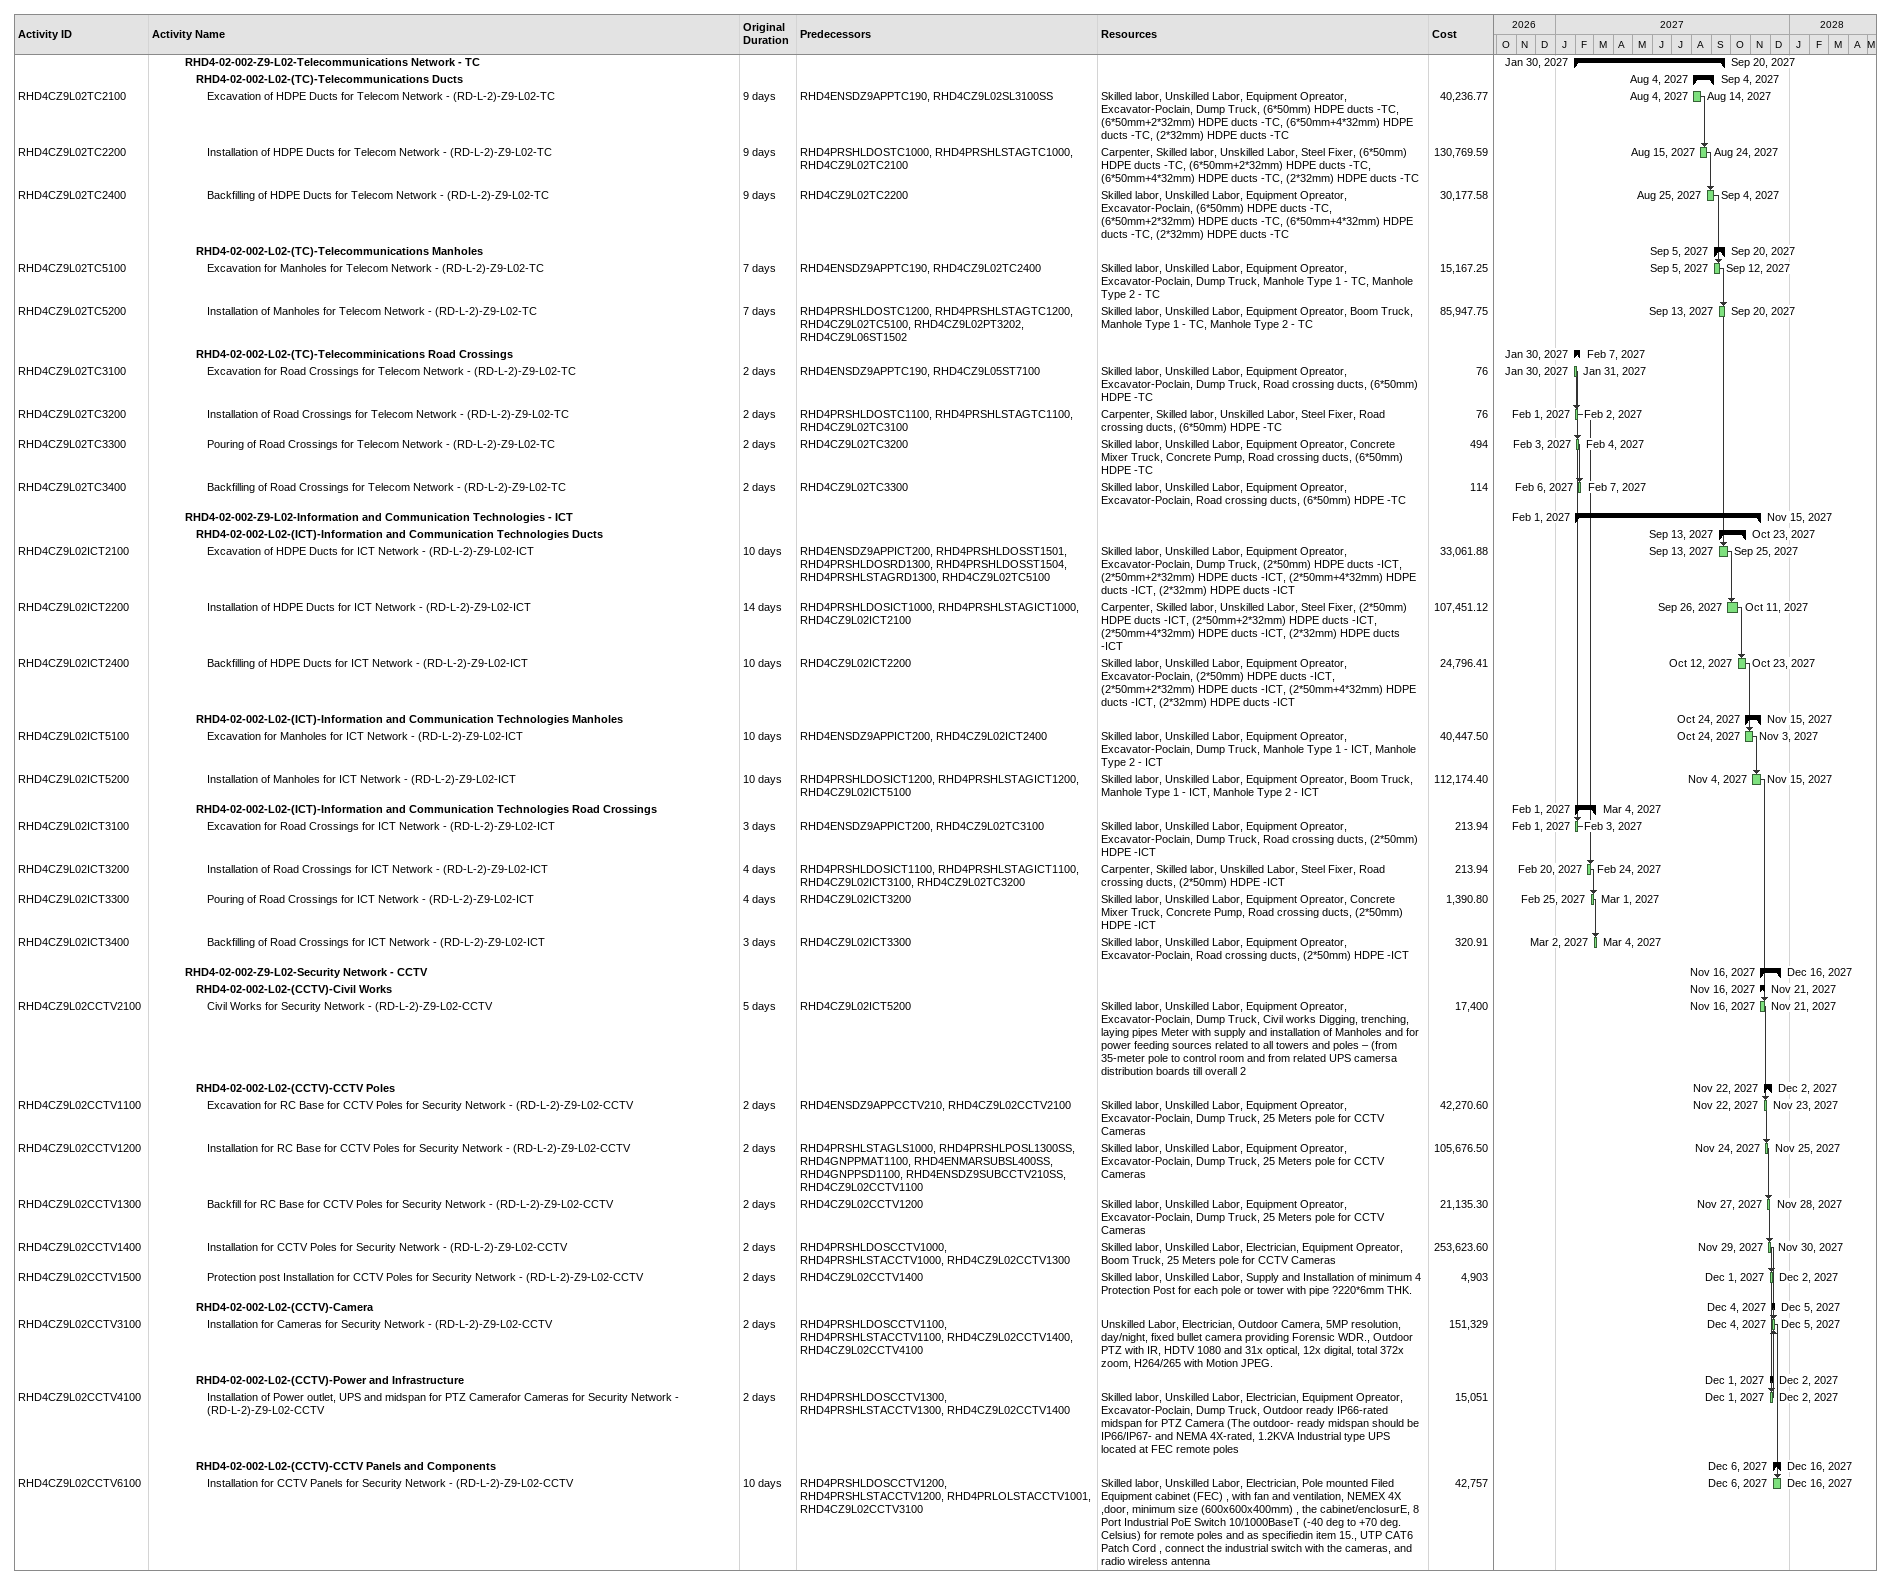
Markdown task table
| ID | Level | Task | Original duration | Start | Finish | Predecessors | Resources | Cost |
|---|---|---|---|---|---|---|---|---|
|  | 4 | **RHD4-02-002-Z9-L02-Telecommunications Network - TC** |  | 2027-01-30 | 2027-09-20 |  |  |  |
|  | 5 | **RHD4-02-002-L02-(TC)-Telecommunications Ducts** |  | 2027-08-04 | 2027-09-04 |  |  |  |
| RHD4CZ9L02TC2100 | 6 | Excavation of HDPE Ducts for Telecom Network - (RD-L-2)-Z9-L02-TC | 9d | 2027-08-04 | 2027-08-14 | RHD4ENSDZ9APPTC190, RHD4CZ9L02SL3100SS | Skilled labor, Unskilled Labor, Equipment Opreator, Excavator-Poclain, Dump Truck, (6*50mm) HDPE ducts -TC, (6*50mm+2*32mm) HDPE ducts -TC, (6*50mm+4*32mm) HDPE ducts -TC, (2*32mm) HDPE ducts -TC | 40236.77 |
| RHD4CZ9L02TC2200 | 6 | Installation of HDPE Ducts for Telecom Network - (RD-L-2)-Z9-L02-TC | 9d | 2027-08-15 | 2027-08-24 | RHD4PRSHLDOSTC1000, RHD4PRSHLSTAGTC1000, RHD4CZ9L02TC2100 | Carpenter, Skilled labor, Unskilled Labor, Steel Fixer, (6*50mm) HDPE ducts -TC, (6*50mm+2*32mm) HDPE ducts -TC, (6*50mm+4*32mm) HDPE ducts -TC, (2*32mm) HDPE ducts -TC | 130769.59 |
| RHD4CZ9L02TC2400 | 6 | Backfilling of HDPE Ducts for Telecom Network - (RD-L-2)-Z9-L02-TC | 9d | 2027-08-25 | 2027-09-04 | RHD4CZ9L02TC2200 | Skilled labor, Unskilled Labor, Equipment Opreator, Excavator-Poclain, (6*50mm) HDPE ducts -TC, (6*50mm+2*32mm) HDPE ducts -TC, (6*50mm+4*32mm) HDPE ducts -TC, (2*32mm) HDPE ducts -TC | 30177.58 |
|  | 5 | **RHD4-02-002-L02-(TC)-Telecommunications Manholes** |  | 2027-09-05 | 2027-09-20 |  |  |  |
| RHD4CZ9L02TC5100 | 6 | Excavation for Manholes for Telecom Network - (RD-L-2)-Z9-L02-TC | 7d | 2027-09-05 | 2027-09-12 | RHD4ENSDZ9APPTC190, RHD4CZ9L02TC2400 | Skilled labor, Unskilled Labor, Equipment Opreator, Excavator-Poclain, Dump Truck, Manhole Type 1 - TC, Manhole Type 2 - TC | 15167.25 |
| RHD4CZ9L02TC5200 | 6 | Installation of Manholes for Telecom Network - (RD-L-2)-Z9-L02-TC | 7d | 2027-09-13 | 2027-09-20 | RHD4PRSHLDOSTC1200, RHD4PRSHLSTAGTC1200, RHD4CZ9L02TC5100, RHD4CZ9L02PT3202, RHD4CZ9L06ST1502 | Skilled labor, Unskilled Labor, Equipment Opreator, Boom Truck, Manhole Type 1 - TC, Manhole Type 2 - TC | 85947.75 |
|  | 5 | **RHD4-02-002-L02-(TC)-Telecomminications Road Crossings** |  | 2027-01-30 | 2027-02-07 |  |  |  |
| RHD4CZ9L02TC3100 | 6 | Excavation for Road Crossings for Telecom Network - (RD-L-2)-Z9-L02-TC | 2d | 2027-01-30 | 2027-01-31 | RHD4ENSDZ9APPTC190, RHD4CZ9L05ST7100 | Skilled labor, Unskilled Labor, Equipment Opreator, Excavator-Poclain, Dump Truck, Road crossing ducts, (6*50mm) HDPE -TC | 76 |
| RHD4CZ9L02TC3200 | 6 | Installation of Road Crossings for Telecom Network - (RD-L-2)-Z9-L02-TC | 2d | 2027-02-01 | 2027-02-02 | RHD4PRSHLDOSTC1100, RHD4PRSHLSTAGTC1100, RHD4CZ9L02TC3100 | Carpenter, Skilled labor, Unskilled Labor, Steel Fixer, Road crossing ducts, (6*50mm) HDPE -TC | 76 |
| RHD4CZ9L02TC3300 | 6 | Pouring of Road Crossings for Telecom Network - (RD-L-2)-Z9-L02-TC | 2d | 2027-02-03 | 2027-02-04 | RHD4CZ9L02TC3200 | Skilled labor, Unskilled Labor, Equipment Opreator, Concrete Mixer Truck, Concrete Pump, Road crossing ducts, (6*50mm) HDPE -TC | 494 |
| RHD4CZ9L02TC3400 | 6 | Backfilling of Road Crossings for Telecom Network - (RD-L-2)-Z9-L02-TC | 2d | 2027-02-06 | 2027-02-07 | RHD4CZ9L02TC3300 | Skilled labor, Unskilled Labor, Equipment Opreator, Excavator-Poclain, Road crossing ducts, (6*50mm) HDPE -TC | 114 |
|  | 4 | **RHD4-02-002-Z9-L02-Information and Communication Technologies - ICT** |  | 2027-02-01 | 2027-11-15 |  |  |  |
|  | 5 | **RHD4-02-002-L02-(ICT)-Information and Communication Technologies Ducts** |  | 2027-09-13 | 2027-10-23 |  |  |  |
| RHD4CZ9L02ICT2100 | 6 | Excavation of HDPE Ducts for ICT Network - (RD-L-2)-Z9-L02-ICT | 10d | 2027-09-13 | 2027-09-25 | RHD4ENSDZ9APPICT200, RHD4PRSHLDOSST1501, RHD4PRSHLDOSRD1300, RHD4PRSHLDOSST1504, RHD4PRSHLSTAGRD1300, RHD4CZ9L02TC5100 | Skilled labor, Unskilled Labor, Equipment Opreator, Excavator-Poclain, Dump Truck, (2*50mm) HDPE ducts -ICT, (2*50mm+2*32mm) HDPE ducts -ICT, (2*50mm+4*32mm) HDPE ducts -ICT, (2*32mm) HDPE ducts -ICT | 33061.88 |
| RHD4CZ9L02ICT2200 | 6 | Installation of HDPE Ducts for ICT Network - (RD-L-2)-Z9-L02-ICT | 14d | 2027-09-26 | 2027-10-11 | RHD4PRSHLDOSICT1000, RHD4PRSHLSTAGICT1000, RHD4CZ9L02ICT2100 | Carpenter, Skilled labor, Unskilled Labor, Steel Fixer, (2*50mm) HDPE ducts -ICT, (2*50mm+2*32mm) HDPE ducts -ICT, (2*50mm+4*32mm) HDPE ducts -ICT, (2*32mm) HDPE ducts -ICT | 107451.12 |
| RHD4CZ9L02ICT2400 | 6 | Backfilling of HDPE Ducts for ICT Network - (RD-L-2)-Z9-L02-ICT | 10d | 2027-10-12 | 2027-10-23 | RHD4CZ9L02ICT2200 | Skilled labor, Unskilled Labor, Equipment Opreator, Excavator-Poclain, (2*50mm) HDPE ducts -ICT, (2*50mm+2*32mm) HDPE ducts -ICT, (2*50mm+4*32mm) HDPE ducts -ICT, (2*32mm) HDPE ducts -ICT | 24796.41 |
|  | 5 | **RHD4-02-002-L02-(ICT)-Information and Communication Technologies Manholes** |  | 2027-10-24 | 2027-11-15 |  |  |  |
| RHD4CZ9L02ICT5100 | 6 | Excavation for Manholes for ICT Network - (RD-L-2)-Z9-L02-ICT | 10d | 2027-10-24 | 2027-11-03 | RHD4ENSDZ9APPICT200, RHD4CZ9L02ICT2400 | Skilled labor, Unskilled Labor, Equipment Opreator, Excavator-Poclain, Dump Truck, Manhole Type 1 - ICT, Manhole Type 2 - ICT | 40447.50 |
| RHD4CZ9L02ICT5200 | 6 | Installation of Manholes for ICT Network - (RD-L-2)-Z9-L02-ICT | 10d | 2027-11-04 | 2027-11-15 | RHD4PRSHLDOSICT1200, RHD4PRSHLSTAGICT1200, RHD4CZ9L02ICT5100 | Skilled labor, Unskilled Labor, Equipment Opreator, Boom Truck, Manhole Type 1 - ICT, Manhole Type 2 - ICT | 112174.40 |
|  | 5 | **RHD4-02-002-L02-(ICT)-Information and Communication Technologies Road Crossings** |  | 2027-02-01 | 2027-03-04 |  |  |  |
| RHD4CZ9L02ICT3100 | 6 | Excavation for Road Crossings for ICT Network - (RD-L-2)-Z9-L02-ICT | 3d | 2027-02-01 | 2027-02-03 | RHD4ENSDZ9APPICT200, RHD4CZ9L02TC3100 | Skilled labor, Unskilled Labor, Equipment Opreator, Excavator-Poclain, Dump Truck, Road crossing ducts, (2*50mm) HDPE -ICT | 213.94 |
| RHD4CZ9L02ICT3200 | 6 | Installation of Road Crossings for ICT Network - (RD-L-2)-Z9-L02-ICT | 4d | 2027-02-20 | 2027-02-24 | RHD4PRSHLDOSICT1100, RHD4PRSHLSTAGICT1100, RHD4CZ9L02ICT3100, RHD4CZ9L02TC3200 | Carpenter, Skilled labor, Unskilled Labor, Steel Fixer, Road crossing ducts, (2*50mm) HDPE -ICT | 213.94 |
| RHD4CZ9L02ICT3300 | 6 | Pouring of Road Crossings for ICT Network - (RD-L-2)-Z9-L02-ICT | 4d | 2027-02-25 | 2027-03-01 | RHD4CZ9L02ICT3200 | Skilled labor, Unskilled Labor, Equipment Opreator, Concrete Mixer Truck, Concrete Pump, Road crossing ducts, (2*50mm) HDPE -ICT | 1390.80 |
| RHD4CZ9L02ICT3400 | 6 | Backfilling of Road Crossings for ICT Network - (RD-L-2)-Z9-L02-ICT | 3d | 2027-03-02 | 2027-03-04 | RHD4CZ9L02ICT3300 | Skilled labor, Unskilled Labor, Equipment Opreator, Excavator-Poclain, Road crossing ducts, (2*50mm) HDPE -ICT | 320.91 |
|  | 4 | **RHD4-02-002-Z9-L02-Security Network - CCTV** |  | 2027-11-16 | 2027-12-16 |  |  |  |
|  | 5 | **RHD4-02-002-L02-(CCTV)-Civil Works** |  | 2027-11-16 | 2027-11-21 |  |  |  |
| RHD4CZ9L02CCTV2100 | 6 | Civil Works for Security Network - (RD-L-2)-Z9-L02-CCTV | 5d | 2027-11-16 | 2027-11-21 | RHD4CZ9L02ICT5200 | Skilled labor, Unskilled Labor, Equipment Opreator, Excavator-Poclain, Dump Truck, Civil works Digging, trenching, laying pipes Meter with supply and installation of Manholes and for power feeding sources related to all towers and poles – (from 35-meter pole to control room and from related UPS camersa distribution boards till overall 2 | 17400 |
|  | 5 | **RHD4-02-002-L02-(CCTV)-CCTV Poles** |  | 2027-11-22 | 2027-12-02 |  |  |  |
| RHD4CZ9L02CCTV1100 | 6 | Excavation for RC Base for CCTV Poles for Security Network - (RD-L-2)-Z9-L02-CCTV | 2d | 2027-11-22 | 2027-11-23 | RHD4ENSDZ9APPCCTV210, RHD4CZ9L02CCTV2100 | Skilled labor, Unskilled Labor, Equipment Opreator, Excavator-Poclain, Dump Truck, 25 Meters pole for CCTV Cameras | 42270.60 |
| RHD4CZ9L02CCTV1200 | 6 | Installation for RC Base for CCTV Poles for Security Network - (RD-L-2)-Z9-L02-CCTV | 2d | 2027-11-24 | 2027-11-25 | RHD4PRSHLSTAGLS1000, RHD4PRSHLPOSL1300SS, RHD4GNPPMAT1100, RHD4ENMARSUBSL400SS, RHD4GNPPSD1100, RHD4ENSDZ9SUBCCTV210SS, RHD4CZ9L02CCTV1100 | Skilled labor, Unskilled Labor, Equipment Opreator, Excavator-Poclain, Dump Truck, 25 Meters pole for CCTV Cameras | 105676.50 |
| RHD4CZ9L02CCTV1300 | 6 | Backfill for RC Base for CCTV Poles for Security Network - (RD-L-2)-Z9-L02-CCTV | 2d | 2027-11-27 | 2027-11-28 | RHD4CZ9L02CCTV1200 | Skilled labor, Unskilled Labor, Equipment Opreator, Excavator-Poclain, Dump Truck, 25 Meters pole for CCTV Cameras | 21135.30 |
| RHD4CZ9L02CCTV1400 | 6 | Installation for CCTV Poles for Security Network - (RD-L-2)-Z9-L02-CCTV | 2d | 2027-11-29 | 2027-11-30 | RHD4PRSHLDOSCCTV1000, RHD4PRSHLSTACCTV1000, RHD4CZ9L02CCTV1300 | Skilled labor, Unskilled Labor, Electrician, Equipment Opreator, Boom Truck, 25 Meters pole for CCTV Cameras | 253623.60 |
| RHD4CZ9L02CCTV1500 | 6 | Protection post Installation for CCTV Poles for Security Network - (RD-L-2)-Z9-L02-CCTV | 2d | 2027-12-01 | 2027-12-02 | RHD4CZ9L02CCTV1400 | Skilled labor, Unskilled Labor, Supply and Installation of minimum 4 Protection Post for each pole or tower with pipe ?220*6mm THK. | 4903 |
|  | 5 | **RHD4-02-002-L02-(CCTV)-Camera** |  | 2027-12-04 | 2027-12-05 |  |  |  |
| RHD4CZ9L02CCTV3100 | 6 | Installation for Cameras for Security Network - (RD-L-2)-Z9-L02-CCTV | 2d | 2027-12-04 | 2027-12-05 | RHD4PRSHLDOSCCTV1100, RHD4PRSHLSTACCTV1100, RHD4CZ9L02CCTV1400, RHD4CZ9L02CCTV4100 | Unskilled Labor, Electrician, Outdoor Camera, 5MP resolution, day/night, fixed bullet camera providing Forensic WDR., Outdoor PTZ with IR, HDTV 1080 and 31x optical, 12x digital, total 372x zoom, H264/265 with Motion JPEG. | 151329 |
|  | 5 | **RHD4-02-002-L02-(CCTV)-Power and Infrastructure** |  | 2027-12-01 | 2027-12-02 |  |  |  |
| RHD4CZ9L02CCTV4100 | 6 | Installation of Power outlet, UPS and midspan for PTZ Camerafor Cameras for Security Network - (RD-L-2)-Z9-L02-CCTV | 2d | 2027-12-01 | 2027-12-02 | RHD4PRSHLDOSCCTV1300, RHD4PRSHLSTACCTV1300, RHD4CZ9L02CCTV1400 | Skilled labor, Unskilled Labor, Electrician, Equipment Opreator, Excavator-Poclain, Dump Truck, Outdoor ready IP66-rated midspan for PTZ Camera (The outdoor- ready midspan should be IP66/IP67- and NEMA 4X-rated, 1.2KVA Industrial type UPS located at FEC remote poles | 15051 |
|  | 5 | **RHD4-02-002-L02-(CCTV)-CCTV Panels and Components** |  | 2027-12-06 | 2027-12-16 |  |  |  |
| RHD4CZ9L02CCTV6100 | 6 | Installation for CCTV Panels for Security Network - (RD-L-2)-Z9-L02-CCTV | 10d | 2027-12-06 | 2027-12-16 | RHD4PRSHLDOSCCTV1200, RHD4PRSHLSTACCTV1200, RHD4PRLOLSTACCTV1001, RHD4CZ9L02CCTV3100 | Skilled labor, Unskilled Labor, Electrician, Pole mounted Filed Equipment cabinet (FEC) , with fan and ventilation, NEMEX 4X ,door, minimum size (600x600x400mm) , the cabinet/enclosurE, 8 Port Industrial PoE Switch 10/1000BaseT (-40 deg to +70 deg. Celsius) for remote poles and as specifiedin item 15., UTP CAT6 Patch Cord , connect the industrial switch with the cameras, and radio wireless antenna | 42757 |
